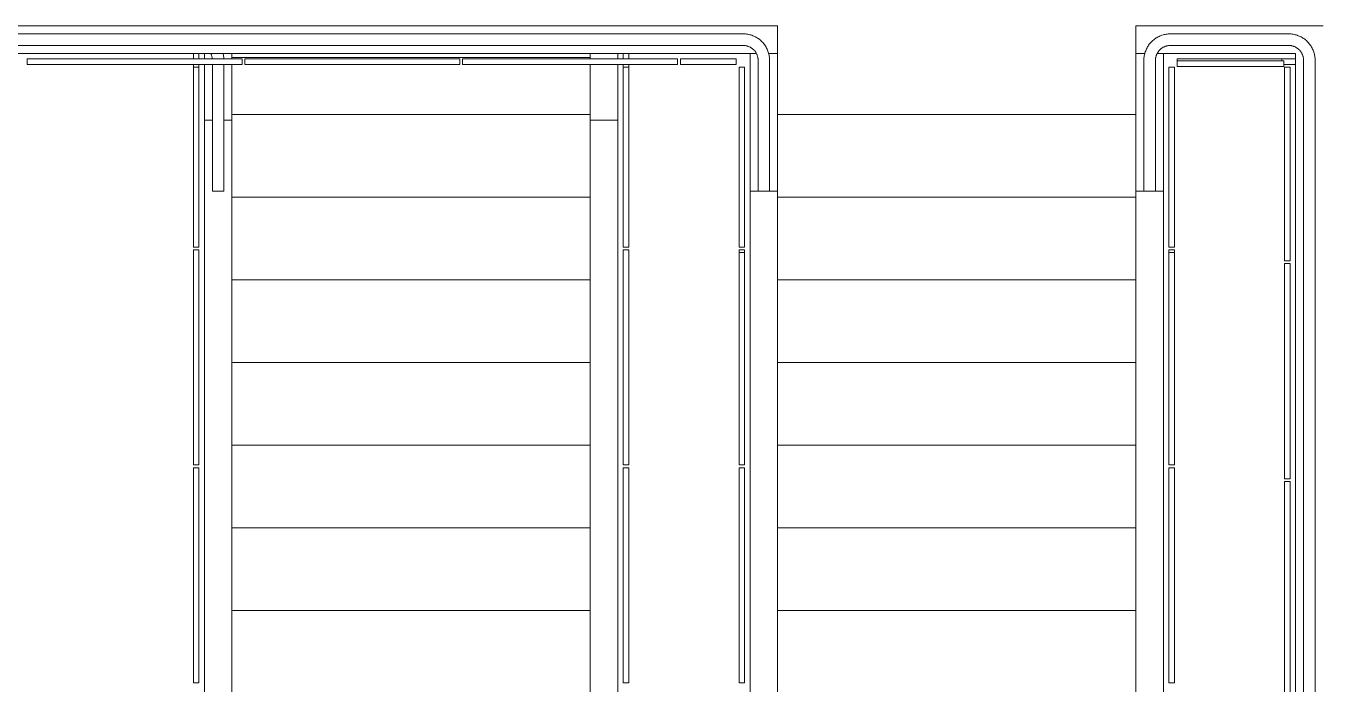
# Model space of a CAD drawing. Header units: millimetres. Extents: x 155927 to 326028, y -36033 to 97293.
# Drawn here: x 193011 to 197704, y 21188 to 23575 of the extents above; entities that cross this region are included whole.
import ezdxf

# ---------------------------------------------------------------- set-up
doc = ezdxf.new("R2010")
doc.units = ezdxf.units.MM
doc.header["$MEASUREMENT"] = 0
doc.linetypes.add('Overhead', pattern=[3.96875, 2.38125, -1.5875])
doc.layers.add('A-FLOR-HRAL', color=7, linetype='CONTINUOUS', lineweight=9)
doc.layers.add('S-STRS', color=7, linetype='CONTINUOUS', lineweight=9)

msp = doc.modelspace()

# ---------------------------------------------------------------- linework, layer by layer
at = {"layer": 'A-FLOR-HRAL'}
for p, q in [((195738.8, 23575.1), (189883.3, 23575.1)), ((195738.8, 23475.1), (195738.8, 23575.1)), ((197718.3, 23575.1), (197038.8, 23575.1)), ((197038.8, 23575.1), (197038.8, 23475.1)), ((195613.8, 23546.1), (190008.3, 23546.1)), ((195614.9, 23546.1), (195613.8, 23546.1)), ((195618.7, 23546), (195614.9, 23546.1)), ((195622.5, 23545.7), (195618.7, 23546)), ((195626.4, 23545.3), (195622.5, 23545.7)), ((195630.1, 23544.7), (195626.4, 23545.3)), ((195633.9, 23544), (195630.1, 23544.7)), ((195637.7, 23543.1), (195633.9, 23544)), ((195641.4, 23542.1), (195637.7, 23543.1)), ((195645, 23540.9), (195641.4, 23542.1)), ((195648.6, 23539.6), (195645, 23540.9)), ((195652.2, 23538.1), (195648.6, 23539.6)), ((195655.7, 23536.5), (195652.2, 23538.1)), ((195659.1, 23534.8), (195655.7, 23536.5)), ((195662.4, 23532.9), (195659.1, 23534.8)), ((195665.7, 23530.9), (195662.4, 23532.9)), ((195668.9, 23528.8), (195665.7, 23530.9)), ((195672, 23526.5), (195668.9, 23528.8)), ((195675, 23524.1), (195672, 23526.5)), ((195677.9, 23521.6), (195675, 23524.1)), ((195680.7, 23519), (195677.9, 23521.6)), ((195683.4, 23516.2), (195680.7, 23519)), ((195686, 23513.4), (195683.4, 23516.2)), ((195688.5, 23510.5), (195686, 23513.4)), ((197092.3, 23514.2), (197089.8, 23511.3)), ((197095, 23517), (197092.3, 23514.2)), ((197097.7, 23519.7), (197095, 23517)), ((197100.5, 23522.3), (197097.7, 23519.7)), ((197103.5, 23524.8), (197100.5, 23522.3)), ((197106.5, 23527.1), (197103.5, 23524.8)), ((197109.6, 23529.3), (197106.5, 23527.1)), ((197112.8, 23531.4), (197109.6, 23529.3)), ((197116.1, 23533.4), (197112.8, 23531.4)), ((197119.5, 23535.3), (197116.1, 23533.4)), ((197122.9, 23537), (197119.5, 23535.3)), ((197126.4, 23538.5), (197122.9, 23537)), ((197130, 23540), (197126.4, 23538.5)), ((197133.6, 23541.2), (197130, 23540)), ((197137.3, 23542.4), (197133.6, 23541.2)), ((197141, 23543.4), (197137.3, 23542.4)), ((197144.8, 23544.2), (197141, 23543.4)), ((197148.5, 23544.9), (197144.8, 23544.2)), ((197152.3, 23545.4), (197148.5, 23544.9)), ((197156.2, 23545.8), (197152.3, 23545.4)), ((197160, 23546), (197156.2, 23545.8)), ((197163.8, 23546.1), (197160, 23546)), ((197593.3, 23546.1), (197163.8, 23546.1)), ((197594.4, 23546.1), (197593.3, 23546.1)), ((197598.2, 23546), (197594.4, 23546.1)), ((197602, 23545.7), (197598.2, 23546)), ((197605.9, 23545.3), (197602, 23545.7)), ((197609.6, 23544.7), (197605.9, 23545.3)), ((197613.4, 23544), (197609.6, 23544.7)), ((197617.2, 23543.1), (197613.4, 23544)), ((197620.9, 23542.1), (197617.2, 23543.1)), ((197624.5, 23540.9), (197620.9, 23542.1)), ((197628.1, 23539.6), (197624.5, 23540.9)), ((197631.7, 23538.1), (197628.1, 23539.6)), ((197635.2, 23536.5), (197631.7, 23538.1)), ((197638.6, 23534.8), (197635.2, 23536.5)), ((197641.9, 23532.9), (197638.6, 23534.8)), ((197645.2, 23530.9), (197641.9, 23532.9)), ((197648.4, 23528.8), (197645.2, 23530.9)), ((197651.5, 23526.5), (197648.4, 23528.8)), ((197654.5, 23524.1), (197651.5, 23526.5)), ((197657.4, 23521.6), (197654.5, 23524.1)), ((197660.2, 23519), (197657.4, 23521.6)), ((197662.9, 23516.2), (197660.2, 23519)), ((197665.5, 23513.4), (197662.9, 23516.2)), ((197668, 23510.5), (197665.5, 23513.4)), ((189983.3, 23475.1), (195660.8, 23475.1)), ((190008.3, 23504.1), (195613.8, 23504.1)), ((193681.7, 23475.1), (193682.4, 23473.6)), ((193682.4, 23473.6), (193683.3, 23471.7)), ((193683.3, 23471.7), (193684.2, 23469.7)), ((193684.2, 23469.7), (193684.9, 23467.7)), ((193684.9, 23467.7), (193685.6, 23465.6)), ((193685.6, 23465.6), (193686.1, 23463.5)), ((193727.1, 23472.9), (193726.5, 23475.1)), ((193727.9, 23469.2), (193727.1, 23472.9)), ((193728.6, 23465.4), (193727.9, 23469.2)), ((193729.1, 23461.6), (193728.6, 23465.4)), ((195613.8, 23504.1), (195616, 23504.1)), ((195616, 23504.1), (195618.1, 23503.9)), ((195618.1, 23503.9), (195620.3, 23503.7)), ((195620.3, 23503.7), (195622.4, 23503.4)), ((195622.4, 23503.4), (195624.6, 23503)), ((195624.6, 23503), (195626.7, 23502.6)), ((195626.7, 23502.6), (195628.8, 23502)), ((195628.8, 23502), (195630.8, 23501.4)), ((195630.8, 23501.4), (195632.9, 23500.7)), ((195632.9, 23500.7), (195634.9, 23499.8)), ((195634.9, 23499.8), (195636.8, 23499)), ((195636.8, 23499), (195638.8, 23498)), ((195638.8, 23498), (195640.7, 23497)), ((195640.7, 23497), (195642.5, 23495.9)), ((195642.5, 23495.9), (195644.3, 23494.7)), ((195644.3, 23494.7), (195646.1, 23493.4)), ((195646.1, 23493.4), (195647.8, 23492.1)), ((195647.8, 23492.1), (195649.4, 23490.7)), ((195649.4, 23490.7), (195651, 23489.3)), ((195651, 23489.3), (195652.6, 23487.7)), ((195652.6, 23487.7), (195654, 23486.2)), ((195654, 23486.2), (195655.5, 23484.5)), ((195655.5, 23484.5), (195656.8, 23482.8)), ((195656.8, 23482.8), (195658.1, 23481.1)), ((195658.1, 23481.1), (195659.3, 23479.3)), ((195659.3, 23479.3), (195660.4, 23477.4)), ((195660.4, 23477.4), (195661.5, 23475.6)), ((195661.5, 23475.6), (195662.4, 23473.6)), ((195662.4, 23473.6), (195663.3, 23471.7)), ((195663.3, 23471.7), (195664.2, 23469.7)), ((195664.2, 23469.7), (195664.9, 23467.7)), ((195664.9, 23467.7), (195665.6, 23465.6)), ((195665.6, 23465.6), (195666.1, 23463.5)), ((195690.8, 23507.4), (195688.5, 23510.5)), ((195693.1, 23504.3), (195690.8, 23507.4)), ((195695.2, 23501.1), (195693.1, 23504.3)), ((195697.1, 23497.8), (195695.2, 23501.1)), ((195699, 23494.4), (195697.1, 23497.8)), ((195700.7, 23491), (195699, 23494.4)), ((195702.3, 23487.5), (195700.7, 23491)), ((195703.7, 23483.9), (195702.3, 23487.5)), ((195705, 23480.3), (195703.7, 23483.9)), ((195706.1, 23476.6), (195705, 23480.3)), ((195705.9, 23475.1), (195738.8, 23475.1)), ((195707.1, 23472.9), (195706.1, 23476.6)), ((195707.9, 23469.2), (195707.1, 23472.9)), ((195708.6, 23465.4), (195707.9, 23469.2)), ((195709.1, 23461.6), (195708.6, 23465.4)), ((197038.8, 23475.1), (197071.8, 23475.1)), ((197069.2, 23466.4), (197068.7, 23462.6)), ((197070, 23470.2), (197069.2, 23466.4)), ((197070.8, 23473.9), (197070, 23470.2)), ((197071.9, 23477.6), (197070.8, 23473.9)), ((197073, 23481.3), (197071.9, 23477.6)), ((197074.4, 23484.9), (197073, 23481.3)), ((197075.8, 23488.4), (197074.4, 23484.9)), ((197077.4, 23491.9), (197075.8, 23488.4)), ((197079.2, 23495.4), (197077.4, 23491.9)), ((197081, 23498.7), (197079.2, 23495.4)), ((197083.1, 23502), (197081, 23498.7)), ((197085.2, 23505.2), (197083.1, 23502)), ((197087.5, 23508.3), (197085.2, 23505.2)), ((197089.8, 23511.3), (197087.5, 23508.3)), ((197111.4, 23462.9), (197111.9, 23465)), ((197111.9, 23465), (197112.6, 23467.1)), ((197112.6, 23467.1), (197113.3, 23469.1)), ((197113.3, 23469.1), (197114.1, 23471.1)), ((197114.1, 23471.1), (197115, 23473.1)), ((197115, 23473.1), (197115.9, 23475)), ((197115.9, 23475), (197117, 23476.9)), ((197116.8, 23475.1), (197618.3, 23475.1)), ((197117, 23476.9), (197118.1, 23478.8)), ((197118.1, 23478.8), (197119.3, 23480.6)), ((197119.3, 23480.6), (197120.5, 23482.4)), ((197120.5, 23482.4), (197121.8, 23484.1)), ((197121.8, 23484.1), (197123.2, 23485.7)), ((197123.2, 23485.7), (197124.7, 23487.3)), ((197124.7, 23487.3), (197126.2, 23488.8)), ((197126.2, 23488.8), (197127.8, 23490.3)), ((197127.8, 23490.3), (197129.4, 23491.7)), ((197129.4, 23491.7), (197131.1, 23493.1)), ((197131.1, 23493.1), (197132.9, 23494.3)), ((197132.9, 23494.3), (197134.7, 23495.6)), ((197134.7, 23495.6), (197136.5, 23496.7)), ((197136.5, 23496.7), (197138.4, 23497.7)), ((197138.4, 23497.7), (197140.3, 23498.7)), ((197140.3, 23498.7), (197142.3, 23499.6)), ((197142.3, 23499.6), (197144.3, 23500.4)), ((197144.3, 23500.4), (197146.3, 23501.2)), ((197146.3, 23501.2), (197148.3, 23501.8)), ((197148.3, 23501.8), (197150.4, 23502.4)), ((197150.4, 23502.4), (197152.5, 23502.9)), ((197152.5, 23502.9), (197154.7, 23503.3)), ((197154.7, 23503.3), (197156.8, 23503.7)), ((197156.8, 23503.7), (197158.9, 23503.9)), ((197158.9, 23503.9), (197161.1, 23504)), ((197161.1, 23504), (197163.2, 23504.1)), ((197163.2, 23504.1), (197163.8, 23504.1)), ((197163.8, 23504.1), (197593.3, 23504.1)), ((197593.3, 23504.1), (197595.5, 23504.1)), ((197595.5, 23504.1), (197597.6, 23503.9)), ((197597.6, 23503.9), (197599.8, 23503.7)), ((197599.8, 23503.7), (197601.9, 23503.4)), ((197601.9, 23503.4), (197604.1, 23503)), ((197604.1, 23503), (197606.2, 23502.6)), ((197606.2, 23502.6), (197608.3, 23502)), ((197608.3, 23502), (197610.3, 23501.4)), ((197610.3, 23501.4), (197612.4, 23500.7)), ((197612.4, 23500.7), (197614.4, 23499.8)), ((197614.4, 23499.8), (197616.3, 23499)), ((197616.3, 23499), (197618.3, 23498)), ((197618.3, 23498), (197620.2, 23497)), ((197618.3, 23475.1), (197618.3, 15640.1)), ((197620.2, 23497), (197622, 23495.9)), ((197622, 23495.9), (197623.8, 23494.7)), ((197623.8, 23494.7), (197625.6, 23493.4)), ((197625.6, 23493.4), (197627.3, 23492.1)), ((197627.3, 23492.1), (197628.9, 23490.7)), ((197628.9, 23490.7), (197630.5, 23489.3)), ((197630.5, 23489.3), (197632.1, 23487.7)), ((197632.1, 23487.7), (197633.5, 23486.2)), ((197633.5, 23486.2), (197635, 23484.5)), ((197635, 23484.5), (197636.3, 23482.8)), ((197636.3, 23482.8), (197637.6, 23481.1)), ((197637.6, 23481.1), (197638.8, 23479.3)), ((197638.8, 23479.3), (197639.9, 23477.4)), ((197639.9, 23477.4), (197641, 23475.6)), ((197641, 23475.6), (197641.9, 23473.6)), ((197641.9, 23473.6), (197642.8, 23471.7)), ((197642.8, 23471.7), (197643.7, 23469.7)), ((197643.7, 23469.7), (197644.4, 23467.7)), ((197644.4, 23467.7), (197645.1, 23465.6)), ((197645.1, 23465.6), (197645.6, 23463.5)), ((197670.3, 23507.4), (197668, 23510.5)), ((197672.6, 23504.3), (197670.3, 23507.4)), ((197674.7, 23501.1), (197672.6, 23504.3)), ((197676.6, 23497.8), (197674.7, 23501.1)), ((197678.5, 23494.4), (197676.6, 23497.8)), ((197680.2, 23491), (197678.5, 23494.4)), ((197681.8, 23487.5), (197680.2, 23491)), ((197683.2, 23483.9), (197681.8, 23487.5)), ((197684.5, 23480.3), (197683.2, 23483.9)), ((197685.6, 23476.6), (197684.5, 23480.3)), ((197686.6, 23472.9), (197685.6, 23476.6)), ((197687.4, 23469.2), (197686.6, 23472.9)), ((197688.1, 23465.4), (197687.4, 23469.2)), ((197688.6, 23461.6), (197688.1, 23465.4)), ((193795.8, 23455.1), (193015.8, 23455.1)), ((193015.8, 23455.1), (193015.8, 23435.1)), ((193015.8, 23435.1), (193795.8, 23435.1)), ((193686.1, 23463.5), (193686.6, 23461.4)), ((193686.6, 23461.4), (193687, 23459.3)), ((193687, 23459.3), (193687.4, 23457.2)), ((193687.4, 23457.2), (193687.6, 23455.1)), ((193687.8, 23435.1), (193687.8, 22975.6)), ((193729.5, 23457.8), (193729.1, 23461.6)), ((193729.7, 23455.1), (193729.5, 23457.8)), ((193729.8, 22975.6), (193729.8, 23435.1)), ((193795.8, 23435.1), (193795.8, 23455.1)), ((193805.8, 23455.1), (193805.8, 23435.1)), ((194585.8, 23455.1), (193805.8, 23455.1)), ((193805.8, 23435.1), (194585.8, 23435.1)), ((194585.8, 23435.1), (194585.8, 23455.1)), ((194595.8, 23455.1), (194595.8, 23435.1)), ((195375.8, 23455.1), (194595.8, 23455.1)), ((194595.8, 23435.1), (195375.8, 23435.1)), ((195375.8, 23435.1), (195375.8, 23455.1)), ((195385.8, 23455.1), (195385.8, 23435.1)), ((195588.8, 23455.1), (195385.8, 23455.1)), ((195385.8, 23435.1), (195588.8, 23435.1)), ((195588.8, 23435.1), (195588.8, 23455.1)), ((195666.1, 23463.5), (195666.6, 23461.4)), ((195666.6, 23461.4), (195667, 23459.3)), ((195667, 23459.3), (195667.4, 23457.2)), ((195667.4, 23457.2), (195667.6, 23455)), ((195667.6, 23455), (195667.8, 23452.9)), ((195667.8, 23452.9), (195667.8, 23450.7)), ((195667.8, 23450.7), (195667.8, 23450.1)), ((195667.8, 23450.1), (195667.8, 22975.6)), ((195709.5, 23457.8), (195709.1, 23461.6)), ((195709.8, 23454), (195709.5, 23457.8)), ((195709.8, 23450.1), (195709.8, 23454)), ((195709.8, 22975.6), (195709.8, 23450.1)), ((197068, 23455), (197067.8, 23451.1)), ((197067.8, 23451.1), (197067.8, 23450.1)), ((197067.8, 23450.1), (197067.8, 22975.6)), ((197068.2, 23458.8), (197068, 23455)), ((197068.7, 23462.6), (197068.2, 23458.8)), ((197109.8, 23450.1), (197109.9, 23452.3)), ((197109.8, 22975.6), (197109.8, 23450.1)), ((197109.9, 23452.3), (197110, 23454.4)), ((197110, 23454.4), (197110.2, 23456.6)), ((197110.2, 23456.6), (197110.5, 23458.7)), ((197110.5, 23458.7), (197110.9, 23460.8)), ((197110.9, 23460.8), (197111.4, 23462.9)), ((197188.8, 23455.1), (197188.8, 23448)), ((197568.3, 23455.1), (197188.8, 23455.1)), ((197188.8, 23448), (197188.8, 23428)), ((197575.4, 23448), (197188.8, 23448)), ((197188.8, 23428), (197575.4, 23428)), ((197618.3, 23455.1), (197568.3, 23455.1)), ((197568.3, 23448), (197568.3, 23455.1)), ((197575.4, 23428), (197575.4, 23448)), ((197575.4, 23435.1), (197618.3, 23435.1)), ((197598.3, 23425.1), (197578.3, 23425.1)), ((197578.3, 23425.1), (197578.3, 22722.6)), ((197598.3, 22722.6), (197598.3, 23425.1)), ((197645.6, 23463.5), (197646.1, 23461.4)), ((197646.1, 23461.4), (197646.5, 23459.3)), ((197646.5, 23459.3), (197646.9, 23457.2)), ((197646.9, 23457.2), (197647.1, 23455)), ((197647.1, 23455), (197647.3, 23452.9)), ((197647.3, 23452.9), (197647.3, 23450.7)), ((197647.3, 23450.7), (197647.3, 23450.1)), ((197647.3, 23450.1), (197647.3, 15665.1)), ((197689, 23457.8), (197688.6, 23461.6)), ((197689.3, 23454), (197689, 23457.8)), ((197689.3, 23450.1), (197689.3, 23454)), ((197689.3, 15665.1), (197689.3, 23450.1)), ((193729.1, 22975.6), (193688.5, 22975.6)), ((195709.8, 22975.6), (195667.8, 22975.6)), ((197109.8, 22975.6), (197067.8, 22975.6)), ((197578.3, 22722.6), (197598.3, 22722.6)), ((197578.3, 22712.6), (197578.3, 21932.6)), ((197598.3, 22712.6), (197578.3, 22712.6)), ((197598.3, 21932.6), (197598.3, 22712.6)), ((197578.3, 21932.6), (197598.3, 21932.6)), ((197578.3, 21922.6), (197578.3, 21142.6)), ((197598.3, 21922.6), (197578.3, 21922.6)), ((197598.3, 21142.6), (197598.3, 21922.6))]:
    msp.add_line(p, q, dxfattribs=at)
at = {"layer": 'S-STRS'}
for p, q in [((193618.8, 23455.1), (193618.8, 23475.1)), ((193638.8, 23475.1), (193638.8, 23455.1)), ((193658.8, 23455.1), (193658.8, 23475.1)), ((193758.8, 23475.1), (193758.8, 23455.1)), ((195058.8, 23455.1), (195058.8, 23475.1)), ((195158.8, 23475.1), (195158.8, 23455.1)), ((195178.8, 23455.1), (195178.8, 23475.1)), ((195198.8, 23475.1), (195198.8, 23455.1)), ((195638.8, 22975.6), (195638.8, 23475.1)), ((195660.8, 23475.1), (195638.8, 23475.1)), ((195738.8, 23475.1), (195705.9, 23475.1)), ((195738.8, 23475.1), (195738.8, 22975.6)), ((197038.8, 22975.6), (197038.8, 23475.1)), ((197071.8, 23475.1), (197038.8, 23475.1)), ((197138.8, 23475.1), (197116.8, 23475.1)), ((197138.8, 23475.1), (197138.8, 22975.6)), ((193618.8, 23425.1), (193618.8, 23435.1)), ((193618.8, 22772.5), (193618.8, 23425.1)), ((193618.8, 23425.1), (193638.8, 23425.1)), ((193638.8, 23435.1), (193638.8, 23425.1)), ((193638.8, 23425.1), (193638.8, 22772.5)), ((193658.8, 23232.8), (193658.8, 23435.1)), ((193758.8, 23460.1), (195058.8, 23460.1)), ((193758.8, 23435.1), (193758.8, 23232.8)), ((195058.8, 23232.8), (195058.8, 23435.1)), ((195158.8, 23435.1), (195158.8, 23232.8)), ((195178.8, 23425.1), (195178.8, 23435.1)), ((195178.8, 22772.5), (195178.8, 23425.1)), ((195198.8, 23425.1), (195178.8, 23425.1)), ((195198.8, 23435.1), (195198.8, 23425.1)), ((195198.8, 23425.1), (195198.8, 22772.5)), ((195598.8, 22772.5), (195598.8, 23425.1)), ((195598.8, 23425.1), (195618.8, 23425.1)), ((195618.8, 23425.1), (195618.8, 22772.5)), ((197158.8, 22772.5), (197158.8, 23425.1)), ((197158.8, 23425.1), (197178.8, 23425.1)), ((197178.8, 23425.1), (197178.8, 22772.5)), ((193658.8, 19632.8), (193658.8, 23232.8)), ((193658.8, 23232.8), (193687.8, 23232.8)), ((193729.8, 23232.8), (193758.8, 23232.8)), ((195058.8, 23254.1), (193758.8, 23254.1)), ((193758.8, 23232.8), (193758.8, 19632.8)), ((195058.8, 19632.8), (195058.8, 23232.8)), ((195058.8, 23232.8), (195158.8, 23232.8)), ((195158.8, 23232.8), (195158.8, 19632.8)), ((197038.8, 23254.2), (195738.8, 23254.2)), ((195058.8, 22954.1), (193758.8, 22954.1)), ((195638.8, 19375.6), (195638.8, 22975.6)), ((195638.8, 22975.6), (195667.8, 22975.6)), ((195709.8, 22975.6), (195738.8, 22975.6)), ((195738.8, 22975.6), (195738.8, 19375.6)), ((195738.8, 22954.1), (197038.8, 22954.1)), ((197038.8, 19375.6), (197038.8, 22975.6)), ((197038.8, 22975.6), (197067.8, 22975.6)), ((197109.8, 22975.6), (197138.8, 22975.6)), ((197138.8, 22975.6), (197138.8, 19375.6)), ((193638.8, 22772.5), (193618.8, 22772.5)), ((193618.8, 21982.5), (193618.8, 22762.5)), ((193618.8, 22762.5), (193638.8, 22762.5)), ((193638.8, 22762.5), (193638.8, 21982.5)), ((195198.8, 22772.5), (195178.8, 22772.5)), ((195178.8, 21982.5), (195178.8, 22762.5)), ((195178.8, 22762.5), (195198.8, 22762.5)), ((195198.8, 22762.5), (195198.8, 21982.5)), ((195618.8, 22772.5), (195598.8, 22772.5)), ((195598.8, 22753.3), (195598.8, 22762.5)), ((195618.8, 22762.5), (195598.8, 22762.5)), ((195618.8, 22762.5), (195618.8, 22753.3)), ((197178.8, 22772.5), (197158.8, 22772.5)), ((197158.8, 22753.3), (197158.8, 22762.5)), ((197178.8, 22762.5), (197158.8, 22762.5)), ((197178.8, 22762.5), (197178.8, 22753.3)), ((195598.8, 21982.5), (195598.8, 22753.3)), ((195598.8, 22753.3), (195618.8, 22753.3)), ((195618.8, 22753.3), (195618.8, 21982.5)), ((197158.8, 21982.5), (197158.8, 22753.3)), ((197158.8, 22753.3), (197178.8, 22753.3)), ((197178.8, 22753.3), (197178.8, 21982.5)), ((195058.8, 22654.1), (193758.8, 22654.1)), ((195738.8, 22654.1), (197038.8, 22654.1)), ((195058.8, 22354.1), (193758.8, 22354.1)), ((195738.8, 22354.1), (197038.8, 22354.1)), ((195058.8, 22054.1), (193758.8, 22054.1)), ((195738.8, 22054.1), (197038.8, 22054.1)), ((193638.8, 21982.5), (193618.8, 21982.5)), ((193618.8, 21192.5), (193618.8, 21972.5)), ((193618.8, 21972.5), (193638.8, 21972.5)), ((193638.8, 21972.5), (193638.8, 21192.5)), ((195198.8, 21982.5), (195178.8, 21982.5)), ((195178.8, 21192.5), (195178.8, 21972.5)), ((195178.8, 21972.5), (195198.8, 21972.5)), ((195198.8, 21972.5), (195198.8, 21192.5)), ((195618.8, 21982.5), (195598.8, 21982.5)), ((195598.8, 21192.5), (195598.8, 21972.5)), ((195598.8, 21972.5), (195618.8, 21972.5)), ((195618.8, 21972.5), (195618.8, 21192.5)), ((197178.8, 21982.5), (197158.8, 21982.5)), ((197158.8, 21192.5), (197158.8, 21972.5)), ((197158.8, 21972.5), (197178.8, 21972.5)), ((197178.8, 21972.5), (197178.8, 21192.5)), ((195058.8, 21754.1), (193758.8, 21754.1)), ((195738.8, 21754.1), (197038.8, 21754.1)), ((195058.8, 21454.1), (193758.8, 21454.1)), ((195738.8, 21454.1), (197038.8, 21454.1)), ((193638.8, 21192.5), (193618.8, 21192.5)), ((195198.8, 21192.5), (195178.8, 21192.5)), ((195618.8, 21192.5), (195598.8, 21192.5)), ((197178.8, 21192.5), (197158.8, 21192.5))]:
    msp.add_line(p, q, dxfattribs=at)
at = {"layer": 'S-STRS', "linetype": 'Overhead'}
for p, q in [((195058.8, 23254.1), (193758.8, 23254.1)), ((195058.8, 22954.1), (193758.8, 22954.1)), ((195058.8, 22654.1), (193758.8, 22654.1)), ((195738.8, 22654.1), (197038.8, 22654.1)), ((195058.8, 22354.1), (193758.8, 22354.1)), ((195738.8, 22354.1), (197038.8, 22354.1)), ((195058.8, 22054.1), (193758.8, 22054.1)), ((195738.8, 22054.1), (197038.8, 22054.1)), ((195058.8, 21754.1), (193758.8, 21754.1)), ((195738.8, 21754.1), (197038.8, 21754.1)), ((195058.8, 21454.1), (193758.8, 21454.1)), ((195738.8, 21454.1), (197038.8, 21454.1))]:
    msp.add_line(p, q, dxfattribs=at)

doc.saveas('drawing.dxf')
